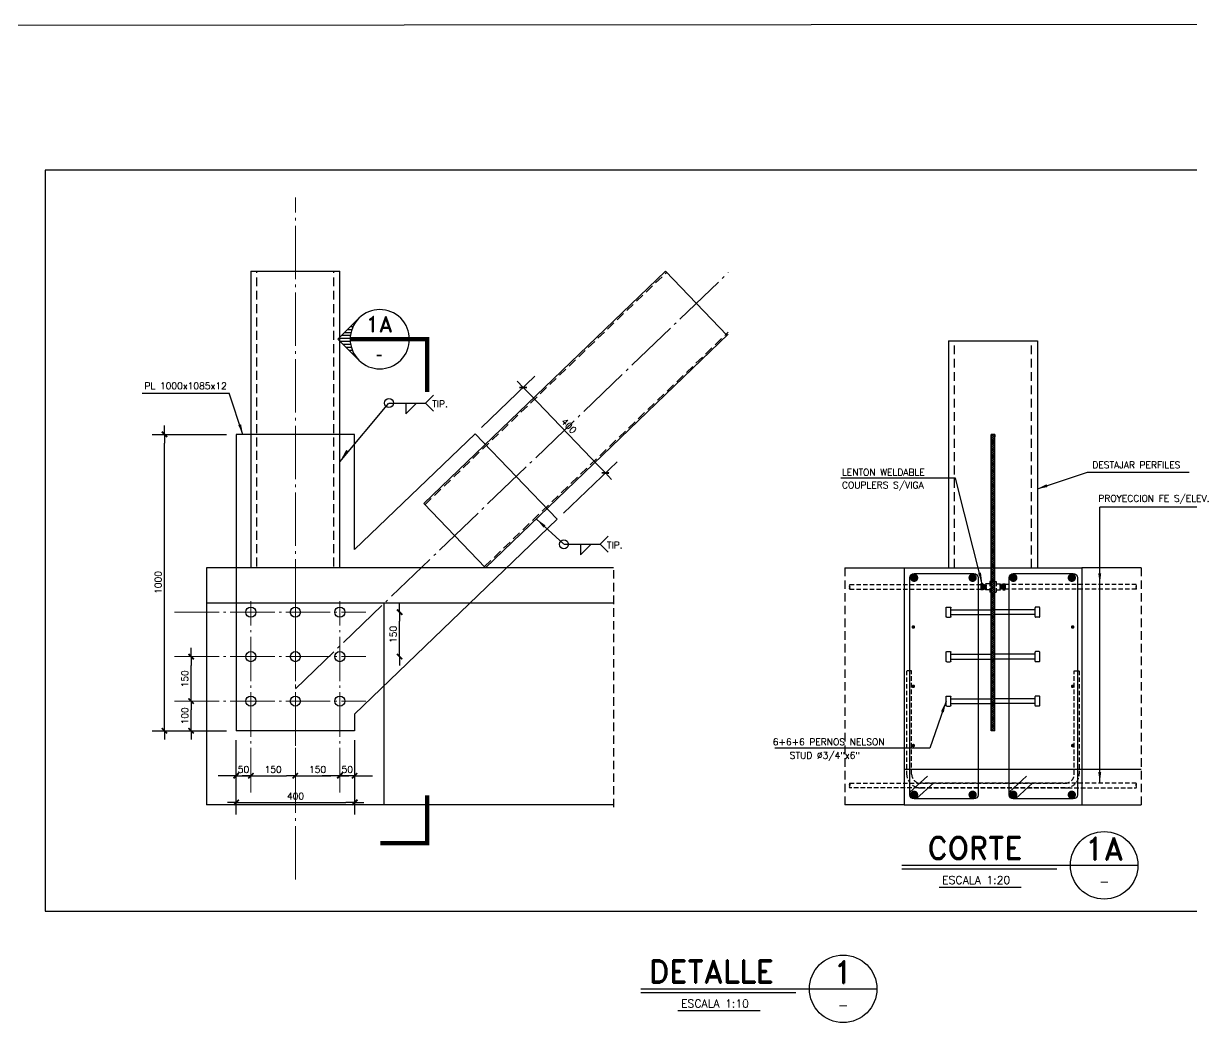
# Model space of a CAD drawing. Extents: x -16110 to 12046, y -24256 to 28890.
# Drawn here: x 1660 to 3631, y 2437 to 4123 of the extents above; entities that cross this region are included whole.
import ezdxf
from ezdxf.enums import TextEntityAlignment as Align

# ---------------------------------------------------------------- set-up
doc = ezdxf.new("R2010")
doc.units = 0
doc.header["$LTSCALE"] = 30
doc.header["$MEASUREMENT"] = 0
for name, pattern in [('DASHED', [0.75, 0.5, -0.25]), ('EJES', [12.5, 10, -1, 0.5, -1]), ('HIDDEN', [0.375, 0.25, -0.125]), ('RLE-PROYECCION', [0.71438, 0.47625, -0.23813])]:
    doc.linetypes.add(name, pattern=pattern)
doc.layers.get('0').update_dxf_attribs({"linetype": 'CONTINUOUS'})
for name, color, linetype in [('FE', 7, 'CONTINUOUS'), ('RL-CORTES', 5, 'CONTINUOUS'), ('RLA-CORTES', 5, 'CONTINUOUS'), ('RLA-COTAS1', 2, 'CONTINUOUS'), ('RLA-COTAS2', 1, 'CONTINUOUS'), ('RLA-FE', 7, 'CONTINUOUS'), ('RLA-FORMATO', 7, 'CONTINUOUS'), ('RLA-HATCH', 1, 'CONTINUOUS'), ('RLA-MUROS', 5, 'CONTINUOUS'), ('RLA-PERFILES', 3, 'CONTINUOUS'), ('RLA-SEGMENTO1', 2, 'DASHED'), ('RLA-SOLDADURAS', 2, 'CONTINUOUS'), ('RLA-TEXTOS', 3, 'CONTINUOUS'), ('TEXTOS', 3, 'CONTINUOUS'), ('TEXTOS50A', 3, 'CONTINUOUS')]:
    doc.layers.add(name, color=color, linetype=linetype)
doc.layers.add('RLA-EJES', color=1, linetype='EJES', lineweight=9)
doc.styles.add('ROMAND', font='romand', dxfattribs={"height": 31.5})
doc.styles.add('ROMANS', font='romans.shx', dxfattribs={"height": 11.25})
doc.styles.add('SIETE50', font='ROMAND.SHX', dxfattribs={"height": 31.5})
doc.linetypes.add('ZIGZAG', pattern='A,0.0001,-0.2,[131,ltypeshp.shx,S=0.2,R=0,X=-0.2,Y=0],-0.4,[131,ltypeshp.shx,S=0.2,R=180,X=0.2,Y=0],-0.2', length=0.8001)
doc.dimstyles.new('ING10M', dxfattribs={"dimscale": 50, "dimtxt": 0.27, "dimasz": 0.3, "dimexe": 0.2, "dimexo": 1, "dimgap": 0.1, "dimtad": 1, "dimdec": 1, "dimlfac": 2, "dimzin": 12, "dimdsep": 46, "dimtxsty": 'ROMANS', "dimblk1": 'TICK1', "dimblk2": 'TICK1', "dimsah": 1, "dimcen": 0.09, "dimse1": 1, "dimse2": 1, "dimclrd": 2, "dimclre": 4, "dimclrt": 3, "dimadec": 0, "dimazin": 0, "dimtfac": 1, "dimtdec": 1, "dimtix": 1, "dimtmove": 2, "dimatfit": 3, "dimldrblk": 'TICK1', "dimfxl": 1, "dimtolj": 1, "dimtzin": 12, "dimarcsym": 0})

# ---------------------------------------------------------------- blocks, each defined once
blk = doc.blocks.new('T-DETALL')
at = {"color": 6}
for p, q in [((-154.5, -3.1), (177.6, -3.1)), ((-154.5, -8.1), (63.6, -8.1))]:
    blk.add_line(p, q, dxfattribs=at)
at = {"color": 3}
blk.add_line((-102.1, -33.6), (13.5, -33.6), dxfattribs=at)
blk.add_circle((130.1, -3.1), 47.5, dxfattribs=at)
at = {"color": 6, "style": 'SIETE50'}
blk.add_text('DETALLE', height=31.5, dxfattribs=at).set_placement((-142.7, 5.5))
blk.add_attdef('A', text='', height=31.5, dxfattribs=at).set_placement((130.2, 20.5), align=Align.MIDDLE_CENTER)
at = {"color": 3, "style": 'ROMANS'}
blk.add_attdef('ESCALA', (-97.8, -29.4), '', height=11.2, dxfattribs=at)
blk.add_attdef('-', text='', height=13, dxfattribs=at).set_placement((130.2, -25.9), align=Align.MIDDLE)
blk = doc.blocks.new('A$C056A6877')
at = {"layer": 'RLA-PERFILES'}
for p, q in [((0, 7.5), (0, -7.5)), ((1, 8.5), (7, 8.5)), ((8, 7.5), (8, -7.5)), ((8, 4), (76, 4)), ((1, -8.5), (7, -8.5)), ((8, -4), (76, -4))]:
    blk.add_line(p, q, dxfattribs=at)
for centre, start, end in [((1, 7.5), 90, 180), ((7, 7.5), 0, 90), ((1, -7.5), 180, 270), ((7, -7.5), 270, 0)]:
    blk.add_arc(centre, 1, start, end, dxfattribs=at)
blk = doc.blocks.new('*U17')
at = {"color": 2}
for p, q in [((5, 189.28), (19.75, 175.77)), ((10.31, 195), (25.06, 181.5))]:
    blk.add_line(p, q, dxfattribs=at)
at = {"layer": 'RLA-CORTES', "color": 2}
for p, q in [((5, 191.5), (5, 8.5)), ((59, 195), (8.5, 195)), ((62.5, 8.5), (62.5, 191.5)), ((8.5, 5), (59, 5))]:
    blk.add_line(p, q, dxfattribs=at)
for centre, start, end in [((8.5, 191.5), 90, 180), ((59, 191.5), 0, 90), ((8.5, 8.5), 180, 270), ((59, 8.5), 270, 0)]:
    blk.add_arc(centre, 3.5, start, end, dxfattribs=at)
blk = doc.blocks.new('*U20')
at = {"layer": 'RLA-CORTES', "color": 2, "const_width": 1.5}
for points in [[(0, -0.75, -1), (0, 0.75, -1)], [(134.4, -0.75, -1), (134.4, 0.75, -1)]]:
    blk.add_lwpolyline(points, format="xyb", close=True, dxfattribs=at)
blk = doc.blocks.new('FLECHA')
at = {"color": 2}
blk.add_lwpolyline([(0, 0, 0, 5, 0), (19.2, 0, 5, 5, 0)], format="xyseb", dxfattribs=at)
blk = doc.blocks.new('TICK1')
at = {"color": 2}
for points in [[(0, 0), (-1, 0)], [(0, 0), (1, 0)]]:
    blk.add_lwpolyline(points, dxfattribs=at)
at = {"color": 2, "const_width": 0.2}
blk.add_lwpolyline([(-0.3, -0.3), (0.3, 0.3)], dxfattribs=at)
blk = doc.blocks.new('*D25')
at = {"layer": 'RLA-COTAS1', "color": 2, "lineweight": -2, "transparency": 16777216}
blk.add_line((2134.3, 2854), (2179.3, 2854), dxfattribs=at)
at = {"layer": 'RLA-COTAS1', "color": 2, "lineweight": -2, "transparency": 16777216, "xscale": 15, "yscale": 15, "zscale": 15, "rotation": 180}
blk.add_blockref('TICK1', (2119.3, 2854), dxfattribs=at)
at = {"layer": 'RLA-COTAS1', "color": 2, "lineweight": -2, "transparency": 16777216, "xscale": 15, "yscale": 15, "zscale": 15}
blk.add_blockref('TICK1', (2194.3, 2854), dxfattribs=at)
at = {"layer": 'RLA-COTAS1', "color": 3, "transparency": 16777216, "insert": (2156.8, 2864.6), "char_height": 11.25, "attachment_point": 5, "style": 'ROMANS'}
blk.add_mtext('\\A1;150', dxfattribs=at)
blk = doc.blocks.new('*D26')
at = {"layer": 'RLA-COTAS1', "color": 2, "lineweight": -2, "transparency": 16777216}
for p, q in [((2004.3, 2854), (1989.3, 2854)), ((2019.3, 2854), (2044.3, 2854)), ((2059.3, 2854), (2074.3, 2854))]:
    blk.add_line(p, q, dxfattribs=at)
at = {"layer": 'RLA-COTAS1', "color": 2, "lineweight": -2, "transparency": 16777216, "xscale": 15, "yscale": 15, "zscale": 15}
blk.add_blockref('TICK1', (2019.3, 2854), dxfattribs=at)
at = {"layer": 'RLA-COTAS1', "color": 2, "lineweight": -2, "transparency": 16777216, "xscale": 15, "yscale": 15, "zscale": 15, "rotation": 180}
blk.add_blockref('TICK1', (2044.3, 2854), dxfattribs=at)
at = {"layer": 'RLA-COTAS1', "color": 3, "transparency": 16777216, "insert": (2031.8, 2864.6), "char_height": 11.25, "attachment_point": 5, "style": 'ROMANS'}
blk.add_mtext('\\A1;50', dxfattribs=at)
blk = doc.blocks.new('*D27')
at = {"layer": 'RLA-COTAS1', "color": 2, "lineweight": -2, "transparency": 16777216}
blk.add_line((2034.6, 2809), (2204.6, 2809), dxfattribs=at)
at = {"layer": 'RLA-COTAS1', "color": 2, "lineweight": -2, "transparency": 16777216, "xscale": 15, "yscale": 15, "zscale": 15, "rotation": 180}
blk.add_blockref('TICK1', (2019.6, 2809), dxfattribs=at)
at = {"layer": 'RLA-COTAS1', "color": 2, "lineweight": -2, "transparency": 16777216, "xscale": 15, "yscale": 15, "zscale": 15}
blk.add_blockref('TICK1', (2219.6, 2809), dxfattribs=at)
at = {"layer": 'RLA-COTAS1', "color": 3, "transparency": 16777216, "insert": (2119.6, 2819.6), "char_height": 11.25, "attachment_point": 5, "style": 'ROMANS'}
blk.add_mtext('\\A1;400', dxfattribs=at)
blk = doc.blocks.new('*D28')
at = {"layer": 'RLA-COTAS1', "color": 2, "lineweight": -2, "transparency": 16777216}
for p, q in [((2179.3, 2854), (2164.3, 2854)), ((2219.3, 2854), (2194.3, 2854)), ((2234.3, 2854), (2249.3, 2854))]:
    blk.add_line(p, q, dxfattribs=at)
at = {"layer": 'RLA-COTAS1', "color": 2, "lineweight": -2, "transparency": 16777216, "xscale": 15, "yscale": 15, "zscale": 15}
blk.add_blockref('TICK1', (2194.3, 2854), dxfattribs=at)
at = {"layer": 'RLA-COTAS1', "color": 2, "lineweight": -2, "transparency": 16777216, "xscale": 15, "yscale": 15, "zscale": 15, "rotation": 180}
blk.add_blockref('TICK1', (2219.3, 2854), dxfattribs=at)
at = {"layer": 'RLA-COTAS1', "color": 3, "transparency": 16777216, "insert": (2206.8, 2864.6), "char_height": 11.25, "attachment_point": 5, "style": 'ROMANS'}
blk.add_mtext('\\A1;50', dxfattribs=at)
blk = doc.blocks.new('*D29')
at = {"layer": 'RLA-COTAS1', "color": 2, "lineweight": -2, "transparency": 16777216}
blk.add_line((2059.3, 2854), (2104.3, 2854), dxfattribs=at)
at = {"layer": 'RLA-COTAS1', "color": 2, "lineweight": -2, "transparency": 16777216, "xscale": 15, "yscale": 15, "zscale": 15, "rotation": 180}
blk.add_blockref('TICK1', (2044.3, 2854), dxfattribs=at)
at = {"layer": 'RLA-COTAS1', "color": 2, "lineweight": -2, "transparency": 16777216, "xscale": 15, "yscale": 15, "zscale": 15}
blk.add_blockref('TICK1', (2119.3, 2854), dxfattribs=at)
at = {"layer": 'RLA-COTAS1', "color": 3, "transparency": 16777216, "insert": (2081.8, 2864.6), "char_height": 11.25, "attachment_point": 5, "style": 'ROMANS'}
blk.add_mtext('\\A1;150', dxfattribs=at)
blk = doc.blocks.new('*D30')
at = {"layer": 'RLA-COTAS1', "color": 2, "lineweight": -2, "transparency": 16777216}
blk.add_line((2295.1, 3069.9), (2295.1, 3114.9), dxfattribs=at)
at = {"layer": 'RLA-COTAS1', "color": 2, "lineweight": -2, "transparency": 16777216, "xscale": 15, "yscale": 15, "zscale": 15}
for p, rotation in [((2295.1, 3129.9), 90), ((2295.1, 3054.9), 270)]:
    blk.add_blockref('TICK1', p, dxfattribs=dict(at, rotation=rotation))
at = {"layer": 'RLA-COTAS1', "color": 3, "transparency": 16777216, "insert": (2284.5, 3092.4), "char_height": 11.25, "attachment_point": 5, "rotation": 90, "style": 'ROMANS'}
blk.add_mtext('\\A1;150', dxfattribs=at)
blk = doc.blocks.new('*D31')
at = {"layer": 'RLA-COTAS1', "color": 2, "lineweight": -2, "transparency": 16777216}
blk.add_line((1943.4, 2994.9), (1943.4, 3039.9), dxfattribs=at)
at = {"layer": 'RLA-COTAS1', "color": 2, "lineweight": -2, "transparency": 16777216, "xscale": 15, "yscale": 15, "zscale": 15}
for p, rotation in [((1943.4, 3054.9), 90), ((1943.4, 2979.9), 270)]:
    blk.add_blockref('TICK1', p, dxfattribs=dict(at, rotation=rotation))
at = {"layer": 'RLA-COTAS1', "color": 3, "transparency": 16777216, "insert": (1932.8, 3017.4), "char_height": 11.25, "attachment_point": 5, "rotation": 90, "style": 'ROMANS'}
blk.add_mtext('\\A1;150', dxfattribs=at)
blk = doc.blocks.new('*D32')
at = {"layer": 'RLA-COTAS1', "color": 2, "lineweight": -2, "transparency": 16777216}
blk.add_line((1943.4, 2944.9), (1943.4, 2964.9), dxfattribs=at)
at = {"layer": 'RLA-COTAS1', "color": 2, "lineweight": -2, "transparency": 16777216, "xscale": 15, "yscale": 15, "zscale": 15}
for p, rotation in [((1943.4, 2979.9), 90), ((1943.4, 2929.9), 270)]:
    blk.add_blockref('TICK1', p, dxfattribs=dict(at, rotation=rotation))
at = {"layer": 'RLA-COTAS1', "color": 3, "transparency": 16777216, "insert": (1932.8, 2954.9), "char_height": 11.25, "attachment_point": 5, "rotation": 90, "style": 'ROMANS'}
blk.add_mtext('\\A1;100', dxfattribs=at)
blk = doc.blocks.new('*X33')
at = {"color": 0}
for p, q in [((2610.12, 1260), (2610.36, 1260)), ((2611.85, 1257.5), (2612.86, 1257.5)), ((2613.19, 1255), (2615.36, 1255)), ((2614.19, 1252.5), (2617.86, 1252.5)), ((2614.89, 1250), (2620.36, 1250)), ((2615.32, 1247.5), (2622.86, 1247.5)), ((2615.42, 1242.5), (2623.86, 1242.5)), ((2615.49, 1245), (2625.36, 1245)), ((2612.43, 1232.5), (2613.86, 1232.5)), ((2613.62, 1235), (2616.36, 1235)), ((2614.5, 1237.5), (2618.86, 1237.5)), ((2615.09, 1240), (2621.36, 1240)), ((2608.83, 1227.5), (2608.86, 1227.5)), ((2610.87, 1230), (2611.36, 1230))]:
    blk.add_line(p, q, dxfattribs=at)
blk = doc.blocks.new('*U35')
at = {"layer": 'RLA-CORTES', "color": 2, "linetype": 'Continuous'}
for p, q in [((-57.68, 77.32), (-75.36, 59.64)), ((-75.36, 59.64), (-57.68, 41.96))]:
    blk.add_line(p, q, dxfattribs=at)
at = {"layer": 'RLA-CORTES', "color": 2, "linetype": 'Continuous', "const_width": 3.5}
blk.add_lwpolyline([(-65, 59.64), (0, 59.64), (0, 15.14)], dxfattribs=at)
at = {"layer": 'RLA-CORTES', "color": 2, "const_width": 3.51}
blk.add_lwpolyline([(-39.53, -365.43), (0, -365.43), (0, -324.96)], dxfattribs=at)
at = {"layer": 'RLA-CORTES', "color": 1, "linetype": 'Continuous'}
blk.add_arc((-40, 59.64), 25, 225, 135, dxfattribs=at)
at = {"layer": 'RLA-CORTES', "color": 2, "linetype": 'Continuous'}
blk.add_arc((-40, 59.64), 25, 135, 225, dxfattribs=at)
at = {"layer": 'RLA-CORTES', "color": 2, "linetype": 'Continuous', "xscale": -1}
blk.add_blockref('*X33', (2550.5, -1184.86), dxfattribs=at)
at = {"layer": 'RLA-CORTES', "color": 3, "linetype": 'Continuous', "style": 'ROMAND', "flags": 12}
blk.add_attdef('CORTE', text='', height=13, dxfattribs=at).set_placement((-40.55, 65.92), align=Align.CENTER)
at = {"layer": 'RLA-CORTES', "color": 3, "linetype": 'Continuous', "flags": 12}
blk.add_attdef('PLANO', text='', height=13, dxfattribs=at).set_placement((-40.42, 40.8), align=Align.CENTER)
at = {"layer": 'RLA-CORTES', "color": 3, "linetype": 'Continuous', "style": 'ROMAND', "flags": 13}
blk.add_attdef('NUM', text='', height=13, dxfattribs=at).set_placement((42.87, -10.98), align=Align.MIDDLE)
blk = doc.blocks.new('TITULO-CORTE')
at = {"layer": 'RLA-CORTES', "color": 6}
for p, q in [((-177.2, 51.3), (154.8, 51.3)), ((-177.2, 46.3), (40.8, 46.3))]:
    blk.add_line(p, q, dxfattribs=at)
at = {"layer": 'RLA-CORTES', "color": 3}
blk.add_line((-124.8, 20.8), (-9.3, 20.8), dxfattribs=at)
blk.add_circle((107.3, 51.3), 47.5, dxfattribs=at)
at = {"layer": 'RLA-CORTES', "color": 6, "style": 'SIETE50'}
blk.add_text('CORTE', height=31.5, dxfattribs=at).set_placement((-140.9, 59.8))
at = {"layer": 'RLA-CORTES', "color": 6, "style": 'SIETE50', "flags": 12}
blk.add_attdef('CORTE', text='', height=31.5, dxfattribs=at).set_placement((107.4, 74.9), align=Align.MIDDLE_CENTER)
at = {"layer": 'RLA-CORTES', "color": 3, "style": 'ROMANS', "flags": 12}
blk.add_attdef('ESCALA', (-120.5, 25), '', height=11.2, dxfattribs=at)
blk.add_attdef('PLANO', text='', height=13, dxfattribs=at).set_placement((107.5, 28.5), align=Align.MIDDLE)
blk = doc.blocks.new('*D37')
at = {"layer": 'RLA-COTAS1', "color": 2, "lineweight": -2, "transparency": 16777216}
blk.add_line((1898.4, 2944.9), (1898.4, 3414.9), dxfattribs=at)
at = {"layer": 'RLA-COTAS1', "color": 2, "lineweight": -2, "transparency": 16777216, "xscale": 15, "yscale": 15, "zscale": 15}
for p, rotation in [((1898.4, 3429.9), 90), ((1898.4, 2929.9), 270)]:
    blk.add_blockref('TICK1', p, dxfattribs=dict(at, rotation=rotation))
at = {"layer": 'RLA-COTAS1', "color": 3, "transparency": 16777216, "insert": (1887.8, 3179.9), "char_height": 11.25, "attachment_point": 5, "rotation": 90, "style": 'ROMANS'}
blk.add_mtext('\\A1;1000', dxfattribs=at)
blk = doc.blocks.new('*D38')
at = {"layer": 'RLA-COTAS1', "color": 2, "lineweight": -2, "transparency": 16777216}
blk.add_line((2514.1, 3498.1), (2631.9, 3375.5), dxfattribs=at)
at = {"layer": 'RLA-COTAS1', "color": 2, "lineweight": -2, "transparency": 16777216, "xscale": 15, "yscale": 15, "zscale": 15}
for p, rotation in [((2503.7, 3508.9), 133.8655783686355), ((2642.3, 3364.7), 313.8655783686355)]:
    blk.add_blockref('TICK1', p, dxfattribs=dict(at, rotation=rotation))
at = {"layer": 'RLA-COTAS1', "color": 3, "transparency": 16777216, "insert": (2580.7, 3444.2), "char_height": 11.25, "attachment_point": 5, "rotation": 313.8656, "style": 'ROMANS'}
blk.add_mtext('\\A1;400', dxfattribs=at)

msp = doc.modelspace()

# ---------------------------------------------------------------- hatches: boundary and pattern name
at = {"layer": 'RLA-HATCH'}
h = msp.add_hatch(dxfattribs=at)
h.set_pattern_fill('_U', color=256, scale=2.5, angle=45, style=0, double=1, pattern_type=0)
h.set_pattern_definition([(135, (12965.2579, 4049.7742), (1.76776695, 1.76776695), []), (45, (12965.2579, 4049.7742), (1.76776695, -1.76776695), [])])
h.paths.add_polyline_path([(3293.145, 3429.857), (3299.145, 3429.857), (3299.145, 2929.857), (3293.145, 2929.857)])

# ---------------------------------------------------------------- linework, layer by layer
at = {"layer": 'FE', "color": 1, "linetype": 'HIDDEN'}
for p, q in [((3054.428, 3176.405), (3275.782, 3176.405)), ((3275.782, 3177.515), (3275.782, 3167.303)), ((3290.925, 3177.515), (3275.782, 3177.515)), ((3290.925, 3181.344), (3290.925, 3163.474)), ((3293.145, 3181.344), (3290.925, 3181.344)), ((3299.145, 3181.344), (3301.365, 3181.344)), ((3301.365, 3181.344), (3301.365, 3163.474)), ((3301.365, 3177.515), (3316.507, 3177.515)), ((3316.507, 3177.515), (3316.507, 3167.303)), ((3537.862, 3176.405), (3316.507, 3176.405)), ((3054.428, 3168.413), (3275.782, 3168.413)), ((3290.925, 3167.303), (3275.782, 3167.303)), ((3293.145, 3163.474), (3290.925, 3163.474)), ((3299.145, 3163.474), (3301.365, 3163.474)), ((3301.365, 3167.303), (3316.507, 3167.303)), ((3537.862, 3168.413), (3316.507, 3168.413))]:
    msp.add_line(p, q, dxfattribs=at)
at = {"layer": 'FE', "color": 1, "linetype": 'HIDDEN', "ltscale": 0.25}
for p, q in [((3275.782, 3176.405), (3280, 3176.405)), ((3280, 3176.405), (3284.662, 3176.093)), ((3284.662, 3176.093), (3284.662, 3168.729)), ((3312.29, 3176.405), (3307.627, 3176.093)), ((3307.627, 3176.093), (3307.627, 3168.729)), ((3316.507, 3176.405), (3312.29, 3176.405)), ((3275.782, 3168.413), (3280, 3168.413)), ((3280, 3168.413), (3284.662, 3168.729)), ((3312.29, 3168.413), (3307.627, 3168.729)), ((3316.507, 3168.413), (3312.29, 3168.413))]:
    msp.add_line(p, q, dxfattribs=at)
at = {"layer": 'FE', "color": 1, "linetype": 'HIDDEN', "ltscale": 0.15}
for p, q in [((3276.397, 3176.405), (3276.397, 3168.413)), ((3277.047, 3176.405), (3277.047, 3168.413)), ((3277.696, 3176.405), (3277.696, 3168.413)), ((3278.346, 3176.405), (3278.346, 3168.413)), ((3278.996, 3176.405), (3278.996, 3168.413)), ((3279.646, 3176.405), (3279.646, 3168.413)), ((3280.296, 3176.405), (3280.296, 3168.424)), ((3280.945, 3176.371), (3280.945, 3168.447)), ((3281.595, 3176.348), (3281.595, 3168.471)), ((3282.245, 3176.325), (3282.245, 3168.494)), ((3282.895, 3176.302), (3282.895, 3168.518)), ((3283.545, 3176.278), (3283.545, 3168.541)), ((3284.195, 3176.255), (3284.195, 3168.565)), ((3308.095, 3176.255), (3308.095, 3168.565)), ((3308.745, 3176.278), (3308.745, 3168.541)), ((3309.395, 3176.302), (3309.395, 3168.518)), ((3310.045, 3176.325), (3310.045, 3168.494)), ((3310.694, 3176.348), (3310.694, 3168.471)), ((3311.344, 3176.371), (3311.344, 3168.447)), ((3311.994, 3176.405), (3311.994, 3168.424)), ((3312.644, 3176.405), (3312.644, 3168.413)), ((3313.294, 3176.405), (3313.294, 3168.413)), ((3313.943, 3176.405), (3313.943, 3168.413)), ((3314.593, 3176.405), (3314.593, 3168.413)), ((3315.243, 3176.405), (3315.243, 3168.413)), ((3315.893, 3176.405), (3315.893, 3168.413))]:
    msp.add_line(p, q, dxfattribs=at)
at = {"layer": 'FE', "color": 1, "linetype": 'HIDDEN'}
for points in [[(3054.428, 2841.301), (3418.39, 2841.301, 0.39537489), (3433.39, 2856.709), (3433.39, 3031.024), (3441.79, 3031.024), (3441.79, 2857.309, -0.41421356), (3417.79, 2833.309), (3054.428, 2833.309)], [(3537.862, 2841.301), (3173.9, 2841.301, -0.39537489), (3158.9, 2856.709), (3158.9, 3031.024), (3150.5, 3031.024), (3150.5, 2857.309, 0.41421356), (3174.5, 2833.309), (3537.862, 2833.309)]]:
    msp.add_lwpolyline(points, format="xyb", dxfattribs=at)
at = {"layer": 'FE', "color": 2}
for centre, start, end in [((3057.032, 3174.424), 142.731417, 218.005501), ((3535.258, 3174.424), 321.994499, 37.268583), ((3057.006, 3170.428), 142.731417, 218.005501), ((3051.824, 3170.394), 322.731417, 38.005501), ((3051.824, 3170.394), 322.731417, 38.005501), ((3540.465, 3170.394), 141.994499, 217.268583), ((3540.465, 3170.394), 141.994499, 217.268583), ((3535.283, 3170.428), 321.994499, 37.268583), ((3057.006, 2839.286), 141.994499, 217.268583), ((3051.824, 2839.319), 321.994499, 37.268583), ((3051.824, 2839.319), 321.994499, 37.268583), ((3540.465, 2839.319), 142.731417, 218.005501), ((3540.465, 2839.319), 142.731417, 218.005501), ((3535.283, 2839.286), 322.731417, 38.005501), ((3057.032, 2835.29), 141.994499, 217.268583), ((3535.258, 2835.29), 322.731417, 38.005501)]:
    msp.add_arc(centre, 3.272, start, end, dxfattribs=at)
at = {"layer": 'RL-CORTES', "color": 2, "const_width": 7}
for points in [[(3166.645, 3187.857, -1), (3159.645, 3187.857, -1)], [(3265.312, 3187.857, -1), (3258.312, 3187.857, -1)], [(3333.978, 3187.857, -1), (3326.978, 3187.857, -1)], [(3432.645, 3187.857, -1), (3425.645, 3187.857, -1)], [(3159.645, 2821.857, -1), (3166.645, 2821.857, -1)], [(3258.312, 2821.857, -1), (3265.312, 2821.857, -1)], [(3326.978, 2821.857, -1), (3333.978, 2821.857, -1)], [(3425.645, 2821.857, -1), (3432.645, 2821.857, -1)]]:
    msp.add_lwpolyline(points, format="xyb", close=True, dxfattribs=at)
at = {"layer": 'RLA-CORTES', "color": 2}
msp.add_lwpolyline([(4147.34, 3875.455), (1697.34, 3875.455), (1697.34, 2625.455), (4147.34, 2625.455)], close=True, dxfattribs=at)
at = {"layer": 'RLA-COTAS2'}
for p, q in [((2433.279, 3441.185), (2523.4, 3527.806)), ((1877.714, 3429.857), (2003.392, 3429.857)), ((2571.873, 3296.991), (2661.994, 3383.612)), ((1877.714, 2929.857), (2003.392, 2929.857)), ((2019.598, 2788.293), (2019.598, 2913.971)), ((2219.598, 2788.293), (2219.598, 2913.971))]:
    msp.add_line(p, q, dxfattribs=at)
at = {"layer": 'RLA-EJES', "ltscale": 0.3}
for p, q in [((2119.278, 2679.158), (2119.278, 3829.347)), ((2119.278, 3000.676), (2849.678, 3702.71))]:
    msp.add_line(p, q, dxfattribs=at)
at = {"layer": 'RLA-EJES', "ltscale": 0.25}
for p, q in [((2044.278, 2825.931), (2044.278, 3148.409)), ((2119.278, 2825.931), (2119.278, 3148.409)), ((2194.278, 2825.931), (2194.278, 3148.409)), ((1915.672, 3129.857), (2238.15, 3129.857)), ((1915.672, 3054.857), (2238.15, 3054.857)), ((1915.672, 2979.857), (2238.15, 2979.857))]:
    msp.add_line(p, q, dxfattribs=at)
at = {"layer": 'RLA-FORMATO', "color": 6, "linetype": 'Continuous'}
msp.add_line((5686.9, 4123.098), (-58.1, 4118.098), dxfattribs=at)
at = {"layer": 'RLA-MUROS'}
for p, q in [((1969.278, 3204.857), (1969.278, 2804.857)), ((2655.778, 3204.857), (1969.278, 3204.857)), ((3046.145, 3204.857), (3146.145, 3204.857)), ((3146.145, 3204.857), (3446.145, 3204.857)), ((3146.145, 3204.857), (3146.145, 2804.857)), ((3446.145, 3204.857), (3446.145, 2804.857)), ((3546.145, 3204.857), (3446.145, 3204.857)), ((2655.778, 3144.857), (1969.278, 3144.857)), ((2655.778, 3144.857), (2130.778, 3144.857)), ((2269.278, 2804.857), (2269.278, 3144.857)), ((3146.145, 2864.857), (3546.145, 2864.857)), ((2655.778, 2804.857), (1969.278, 2804.857)), ((3146.145, 2804.857), (3046.145, 2804.857)), ((3146.145, 2804.857), (3446.145, 2804.857)), ((3446.145, 2804.857), (3546.145, 2804.857))]:
    msp.add_line(p, q, dxfattribs=at)
at = {"layer": 'RLA-MUROS', "color": 1, "linetype": 'RLE-PROYECCION'}
for p, q in [((2655.778, 3200.676), (2655.778, 2800.676)), ((3046.145, 3204.857), (3046.145, 2804.857)), ((3546.145, 3204.857), (3546.145, 2804.857))]:
    msp.add_line(p, q, dxfattribs=at)
at = {"layer": 'RLA-PERFILES'}
for p, q in [((2044.278, 3704.847), (2044.278, 3204.857)), ((2194.278, 3204.857), (2194.278, 3704.847)), ((2335.994, 3313.002), (2743.671, 3704.847)), ((2439.939, 3204.857), (2849.678, 3598.684)), ((3221.145, 3587.857), (3221.145, 3204.857)), ((3371.145, 3587.857), (3371.145, 3204.857)), ((2219.278, 3429.857), (2019.278, 3429.857)), ((2019.278, 3429.857), (2019.278, 3204.676)), ((2219.278, 3235.495), (2422.465, 3430.79)), ((2219.278, 3235.495), (2219.278, 3429.857)), ((2422.465, 3430.79), (2561.058, 3286.597)), ((2335.994, 3313.002), (2439.939, 3204.857)), ((2219.278, 2958.09), (2561.058, 3286.597)), ((2019.278, 3204.676), (2019.278, 2929.857)), ((2219.278, 2958.09), (2219.278, 2929.857)), ((2219.278, 2929.857), (2019.278, 2929.857))]:
    msp.add_line(p, q, dxfattribs=at)
at = {"layer": 'RLA-PERFILES', "color": 1, "linetype": 'ZIGZAG'}
for p, q in [((2044.278, 3704.847), (2194.278, 3704.847)), ((2743.671, 3704.847), (2847.616, 3596.702)), ((3221.145, 3587.857), (3371.145, 3587.857))]:
    msp.add_line(p, q, dxfattribs=at)
at = {"layer": 'RLA-PERFILES', "color": 4}
for p, q in [((3293.145, 2929.857), (3293.145, 3429.857)), ((3299.145, 3429.857), (3293.145, 3429.857)), ((3299.145, 2929.857), (3299.145, 3429.857)), ((3299.145, 3429.857), (3299.145, 3425.857)), ((3299.145, 2929.857), (3293.145, 2929.857))]:
    msp.add_line(p, q, dxfattribs=at)
at = {"layer": 'RLA-PERFILES', "color": 2}
for centre in [(2044.278, 3129.857), (2119.278, 3129.857), (2194.278, 3129.857), (2044.278, 3054.857), (2119.278, 3054.857), (2194.278, 3054.857), (2044.278, 2979.857), (2119.278, 2979.857), (2194.278, 2979.857)]:
    msp.add_circle(centre, 8.5, dxfattribs=at)
at = {"layer": 'RLA-SEGMENTO1'}
for p, q in [((2054.278, 3207.026), (2054.278, 3704.847)), ((2184.278, 3207.026), (2184.278, 3704.847)), ((2337.726, 3311.2), (2745.403, 3703.044)), ((2438.207, 3206.659), (2849.678, 3602.151)), ((3231.145, 3204.857), (3231.145, 3587.857)), ((3361.145, 3204.857), (3361.145, 3587.857))]:
    msp.add_line(p, q, dxfattribs=at)
at = {"layer": 'RLA-SOLDADURAS'}
for p, q in [((2338.577, 3482.596), (2352.077, 3496.096)), ((2194.278, 3383.666), (2277.244, 3482.596)), ((2277.548, 3482.596), (2338.577, 3482.596)), ((2305.514, 3482.596), (2305.514, 3464.713)), ((2305.514, 3464.713), (2323.397, 3482.596)), ((2338.577, 3482.596), (2352.077, 3469.096)), ((2525.7, 3287.287), (2572.244, 3244.415)), ((2633.577, 3244.415), (2647.077, 3257.915)), ((2572.548, 3244.415), (2633.577, 3244.415)), ((2600.514, 3244.415), (2600.514, 3226.531)), ((2600.514, 3226.531), (2618.397, 3244.415)), ((2633.577, 3244.415), (2647.077, 3230.915))]:
    msp.add_line(p, q, dxfattribs=at)
for points in [[(2194.278, 3383.666, 0, 5, 0), (2207.219, 3402.344, 5, 5, 0)], [(2525.7, 3287.287, 0, 5, 0), (2539.606, 3274.478, 5, 5, 0)]]:
    msp.add_lwpolyline(points, format="xyseb", dxfattribs=at)
for centre in [(2277.244, 3482.596), (2572.244, 3244.415)]:
    msp.add_circle(centre, 7.58, dxfattribs=at)
at = {"layer": 'RLA-TEXTOS', "color": 1}
for p, q in [((1860.619, 3499.169), (2007.598, 3499.169)), ((2030.778, 3429.857), (2007.598, 3499.169)), ((3371.145, 3337.86), (3455.88, 3365.801)), ((3455.88, 3365.801), (3626.859, 3365.801)), ((3217.145, 2979.857), (3189.574, 2900.307)), ((3189.574, 2900.307), (2928.386, 2900.307))]:
    msp.add_line(p, q, dxfattribs=at)
at = {"layer": 'RLA-TEXTOS', "color": 2}
for points in [[(2030.778, 3429.857, 0, 5, 0), (2025.366, 3446.04, 5, 5, 0)], [(3371.145, 3337.86, 0, 5, 0), (3387.329, 3343.273, 5, 5, 0)]]:
    msp.add_lwpolyline(points, format="xyseb", dxfattribs=at)
at = {"layer": 'TEXTOS50A', "color": 1}
for p, q in [((3233.013, 3355.832), (3039.559, 3355.832)), ((3278.202, 3177.592), (3233.013, 3355.832)), ((3476.315, 2841.301), (3476.315, 3306.869)), ((3707.711, 3306.869), (3476.315, 3306.869))]:
    msp.add_line(p, q, dxfattribs=at)

# ---------------------------------------------------------------- block references
at = {"xscale": -2, "yscale": 2, "zscale": 2, "rotation": 180}
for p in [(3146.145, 3204.857), (3313.478, 3204.857)]:
    msp.add_blockref('*U17', p, dxfattribs=at)
at = {"xscale": -1, "rotation": 180}
for p in [(3217.145, 3129.857), (3217.145, 3054.857), (3217.145, 2979.857)]:
    msp.add_blockref('A$C056A6877', p, dxfattribs=at)
at = {"rotation": 180}
for p in [(3375.145, 3129.857), (3375.145, 3054.857), (3375.145, 2979.857)]:
    msp.add_blockref('A$C056A6877', p, dxfattribs=at)
at = {"xscale": 1.2, "yscale": 1.2, "zscale": 1.2}
msp.add_blockref('T-DETALL', (2887.271, 2498.205), dxfattribs=at).add_auto_attribs({'ESCALA': 'ESCALA 1:10', 'A': '1', '-': '-'})
at = {"layer": 'RLA-CORTES'}
ref = msp.add_blockref('TITULO-CORTE', (3354.948, 2641.298), dxfattribs=dict(at, xscale=1.2, yscale=1.2, zscale=1.2))
ref.add_attrib('ESCALA', 'ESCALA 1:20', (3210.334, 2671.301), dxfattribs={"color": 3, "height": 13.5, "style": 'ROMANS'})
ref.add_attrib('CORTE', '1A', dxfattribs={"color": 6, "height": 37.8, "style": 'SIETE50'}).set_placement((3483.83, 2731.124), align=Align.MIDDLE_CENTER)
ref.add_attrib('PLANO', '-', dxfattribs={"color": 3, "height": 15.6, "style": 'ROMANS'}).set_placement((3483.919, 2675.452), align=Align.MIDDLE)
ref = msp.add_blockref('*U35', (2341.778, 3471.024), dxfattribs=dict(at, xscale=2, yscale=2, zscale=2))
ref.add_attrib('PLANO', '-', dxfattribs={"color": 3, "linetype": 'Continuous', "height": 26}).set_placement((2260.931, 3552.624), align=Align.CENTER)
ref.add_attrib('CORTE', '1A', dxfattribs={"color": 3, "linetype": 'Continuous', "height": 26, "style": 'ROMAND'}).set_placement((2260.669, 3602.874), align=Align.CENTER)
at = {"layer": 'RLA-FE', "xscale": -2, "yscale": 2, "zscale": 2, "rotation": 180}
for p in [(3161.745, 3104.857), (3161.745, 3004.857), (3161.745, 2904.857)]:
    msp.add_blockref('*U20', p, dxfattribs=at)
at = {"layer": 'RLA-TEXTOS', "color": 2, "xscale": -1, "rotation": 70.77923625546421}
msp.add_blockref('FLECHA', (3217.145, 2979.857), dxfattribs=at)
at = {"layer": 'TEXTOS50A', "color": 1}
for p, rotation in [((3278.202, 3177.592), 104.342706613358), ((3476.315, 3176.405), 90), ((3476.315, 2841.301), 90)]:
    msp.add_blockref('FLECHA', p, dxfattribs=dict(at, rotation=rotation))

# ---------------------------------------------------------------- texts
at = {"layer": 'RLA-TEXTOS', "style": 'ROMANS'}
for s, p in [('PL 1000x1085x12', (1934.262, 3505.901)), ('DESTAJAR PERFILES', (3538.076, 3372.533))]:
    msp.add_text(s, height=11.25, dxfattribs=at).set_placement(p, align=Align.CENTER)
for s, p in [('TIP.', (2349.988, 3475.546)), ('TIP.', (2644.988, 3237.365)), ('6+6+6 PERNOS NELSON', (2924.705, 2905.325)), ('STUD %%C3/4"x6"', (2953.246, 2882.733))]:
    msp.add_text(s, height=11.25, dxfattribs=at).set_placement(p)
at = {"layer": 'TEXTOS', "style": 'ROMANS'}
for s, p in [('LENTON WELDABLE', (3041.323, 3360.14)), ('COUPLERS S/VIGA ', (3041.323, 3338.64)), ('PROYECCION FE S/ELEV.', (3473.967, 3316.236))]:
    msp.add_text(s, height=11.25, dxfattribs=at).set_placement(p)

# ---------------------------------------------------------------- dimensions: what is measured, and where the dimension line sits
at = {"layer": 'RLA-COTAS1'}
dim = msp.add_aligned_dim(p1=(2523.4, 3527.806), p2=(2661.994, 3383.612), distance=-27.298, dimstyle='ING10M', override={"dimtad": 3}, dxfattribs=at)
dim.commit()
dim.dimension.update_dxf_attribs({"geometry": '*D38', "text_midpoint": (2580.676, 3444.155)})
for base, p1, p2, angle, picture, middle in [((1898.423, 3429.857), (1898.423, 2929.857), (1898.423, 3429.857), 90, '*D37', (1887.798, 3179.857)), ((2295.137, 3129.857), (2295.137, 3054.857), (2295.137, 3129.857), 90, '*D30', (2284.512, 3092.357)), ((1943.419, 3054.857), (1943.419, 2979.857), (1943.419, 3054.857), 90, '*D31', (1932.794, 3017.357)), ((2194.278, 2853.998), (2219.278, 2853.998), (2194.278, 2853.998), 180, '*D28', (2206.778, 2864.623))]:
    dim = msp.add_linear_dim(base=base, p1=p1, p2=p2, angle=angle, dimstyle='ING10M', dxfattribs=at)
    dim.commit()
    dim.dimension.update_dxf_attribs({"geometry": picture, "text_midpoint": middle})
dim = msp.add_linear_dim(base=(1943.419, 2979.857), p1=(1943.419, 2929.857), p2=(1943.419, 2979.857), angle=90, dimstyle='ING10M', override={"dimtad": 3}, dxfattribs=at)
dim.commit()
dim.dimension.update_dxf_attribs({"geometry": '*D32', "text_midpoint": (1932.794, 2954.857)})
for base, p1, p2, picture, middle in [((2044.278, 2853.998), (2019.278, 2853.998), (2044.278, 2853.998), '*D26', (2031.778, 2864.623)), ((2119.278, 2853.998), (2044.278, 2853.998), (2119.278, 2853.998), '*D29', (2081.778, 2864.623)), ((2194.278, 2853.998), (2119.278, 2853.998), (2194.278, 2853.998), '*D25', (2156.778, 2864.623))]:
    dim = msp.add_linear_dim(base=base, p1=p1, p2=p2, dimstyle='ING10M', dxfattribs=at)
    dim.commit()
    dim.dimension.update_dxf_attribs({"geometry": picture, "text_midpoint": middle})
dim = msp.add_linear_dim(base=(2219.598, 2809.001), p1=(2019.598, 2809.001), p2=(2219.598, 2809.001), dimstyle='ING10M', override={"dimtad": 3}, dxfattribs=at)
dim.commit()
dim.dimension.update_dxf_attribs({"geometry": '*D27', "text_midpoint": (2119.598, 2819.626)})

doc.saveas('drawing.dxf')
